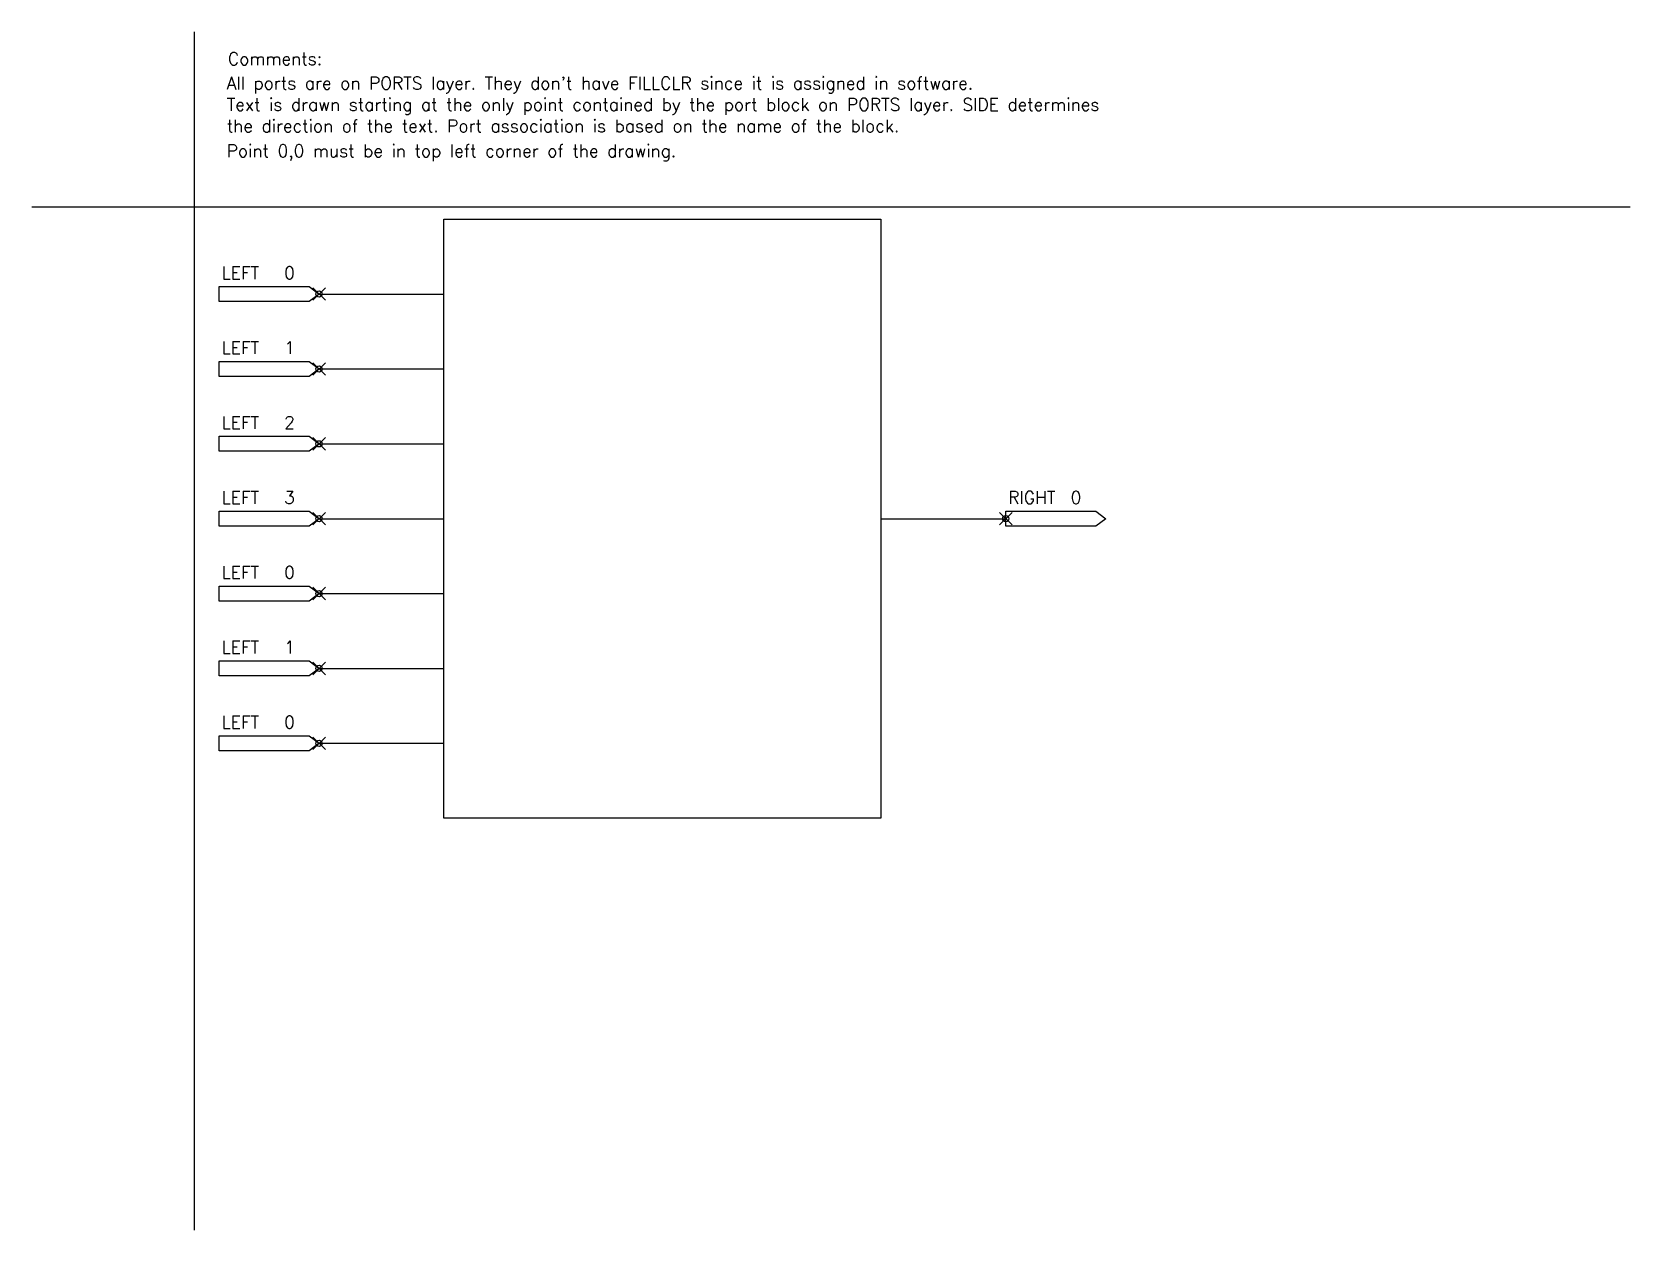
# Model space of a CAD drawing. Extents: x -130 to 1150, y -820 to 140.
import ezdxf

# ---------------------------------------------------------------- set-up
doc = ezdxf.new("R2010")
doc.units = 0
doc.header["$MEASUREMENT"] = 0
doc.header["$PDMODE"] = 35
doc.header["$PDSIZE"] = 5
for name, color, linetype in [('COMMENT', 254, 'CONTINUOUS'), ('DETAIL_MEDIUM', 182, 'CONTINUOUS'), ('PORTS', 188, 'CONTINUOUS')]:
    doc.layers.add(name, color=color, linetype=linetype)
doc.styles.add('SIMPLEX', font='simplex')
doc.styles.get("Standard").update_dxf_attribs({"font": 'txt.shx'})

# ---------------------------------------------------------------- blocks, each defined once
blk = doc.blocks.new('CLKBUF_ARM_IN_CLK')
at = {"layer": 'DETAIL_MEDIUM', "linetype": 'CONTINUOUS'}
blk.add_line((90, -220), (190, -220), dxfattribs=at)
at = {"layer": 'PORTS', "linetype": 'CONTINUOUS'}
blk.add_lwpolyline([(90, -220), (82, -226), (10, -226), (10, -214), (82, -214), (90, -220)], close=True, dxfattribs=at)
blk.add_point((90, -220), dxfattribs=at)
at = {"layer": 'PORTS', "linetype": 'CONTINUOUS', "style": 'SIMPLEX'}
blk.add_attdef('SIDE', (12, -208), '', height=10, dxfattribs=at)
blk.add_attdef('INDEX', (62, -208), '', height=10, rotation=0, dxfattribs=at)
blk = doc.blocks.new('CLKBUF_ARM_CLOCK_SELECT')
at = {"layer": 'DETAIL_MEDIUM', "linetype": 'CONTINUOUS'}
blk.add_line((100, -290), (200, -290), dxfattribs=at)
at = {"layer": 'PORTS', "linetype": 'CONTINUOUS'}
blk.add_lwpolyline([(100, -290), (92, -296), (20, -296), (20, -284), (92, -284), (100, -290)], close=True, dxfattribs=at)
blk.add_point((100, -290), dxfattribs=at)
at = {"layer": 'PORTS', "linetype": 'CONTINUOUS', "style": 'SIMPLEX'}
for tag, p in [('SIDE', (22, -278)), ('INDEX', (72, -278))]:
    blk.add_attdef(tag, p, '', height=10, dxfattribs=at)
blk = doc.blocks.new('CLKBUF_ARM_CLOCK_ENABLE')
at = {"layer": 'DETAIL_MEDIUM', "linetype": 'CONTINUOUS'}
blk.add_line((100, -360), (200, -360), dxfattribs=at)
at = {"layer": 'PORTS', "linetype": 'CONTINUOUS'}
blk.add_lwpolyline([(100, -360), (92, -366), (20, -366), (20, -354), (92, -354), (100, -360)], close=True, dxfattribs=at)
blk.add_point((100, -360), dxfattribs=at)
at = {"layer": 'PORTS', "linetype": 'CONTINUOUS', "style": 'SIMPLEX'}
for tag, p in [('SIDE', (22, -348)), ('INDEX', (72, -348))]:
    blk.add_attdef(tag, p, '', height=10, dxfattribs=at)
blk = doc.blocks.new('CLKBUF_ARM_CLOCK_OUT')
at = {"layer": 'DETAIL_MEDIUM', "linetype": 'CONTINUOUS'}
blk.add_line((550, -240), (650, -240), dxfattribs=at)
at = {"layer": 'PORTS', "linetype": 'CONTINUOUS'}
blk.add_lwpolyline([(730, -240), (722, -246), (650, -246), (650, -234), (722, -234), (730, -240)], close=True, dxfattribs=at)
blk.add_point((650, -240), dxfattribs=at)
at = {"layer": 'PORTS', "linetype": 'CONTINUOUS', "style": 'SIMPLEX'}
for tag, p in [('SIDE', (652, -228)), ('INDEX', (702, -228))]:
    blk.add_attdef(tag, p, '', height=10, rotation=0, dxfattribs=at)
blk = doc.blocks.new('CLKBUF_ARM')
at = {"layer": 'DETAIL_MEDIUM', "linetype": 'CONTINUOUS'}
blk.add_lwpolyline([(550, -490), (200, -490), (200, -10), (550, -10)], close=True, dxfattribs=at)
for name, p, values in [('CLKBUF_ARM_IN_CLK', (10, 150), {'SIDE': 'LEFT', 'INDEX': '0'}), ('CLKBUF_ARM_IN_CLK', (10, 90), {'SIDE': 'LEFT', 'INDEX': '1'}), ('CLKBUF_ARM_IN_CLK', (10, 30), {'SIDE': 'LEFT', 'INDEX': '2'}), ('CLKBUF_ARM_IN_CLK', (10, -30), {'SIDE': 'LEFT', 'INDEX': '3'}), ('CLKBUF_ARM_CLOCK_OUT', (0, -10), {'SIDE': 'RIGHT', 'INDEX': '0'}), ('CLKBUF_ARM_CLOCK_SELECT', (0, -20), {'SIDE': 'LEFT', 'INDEX': '0'}), ('CLKBUF_ARM_CLOCK_SELECT', (0, -80), {'SIDE': 'LEFT', 'INDEX': '1'}), ('CLKBUF_ARM_CLOCK_ENABLE', (0, -70), {'SIDE': 'LEFT', 'INDEX': '0'})]:
    blk.add_blockref(name, p, dxfattribs=at).add_auto_attribs(values)

msp = doc.modelspace()

# ---------------------------------------------------------------- linework, layer by layer
at = {"layer": 'COMMENT', "linetype": 'CONTINUOUS'}
for p, q in [((0, 140), (0, -820)), ((-130, 0), (1150, 0))]:
    msp.add_line(p, q, dxfattribs=at)

# ---------------------------------------------------------------- block references
at = {"layer": 'DETAIL_MEDIUM', "linetype": 'CONTINUOUS'}
msp.add_blockref('CLKBUF_ARM', (0, 0), dxfattribs=at)

# ---------------------------------------------------------------- texts
at = {"layer": 'COMMENT'}
msp.add_text('Comments:', height=10, dxfattribs=at).set_placement((27, 113.5))
at = {"layer": 'COMMENT', "linetype": 'CONTINUOUS', "style": 'SIMPLEX'}
for s, p in [("All ports are on PORTS layer. They don't have FILLCLR since it is assigned in software.", (26, 94)), ('Text is drawn starting at the only point contained by the port block on PORTS layer. SIDE determines ', (26, 76.857143)), ('the direction of the text. Port association is based on the name of the block.', (26, 59.714286)), ('Point 0,0 must be in top left corner of the drawing.', (26, 39.714286))]:
    msp.add_text(s, height=10, dxfattribs=at).set_placement(p)

doc.saveas('drawing.dxf')
